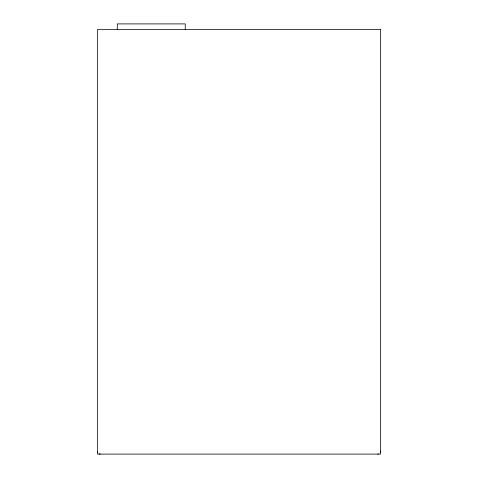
<?xml version="1.0" encoding="UTF-8"?>
<svg xmlns="http://www.w3.org/2000/svg" width="478" height="478" viewBox="0 0 478 478"><rect width="100%" height="100%" fill="white"/><g stroke="black" fill="none" stroke-linecap="round" stroke-linejoin="round"><path stroke-width="0.72" d="M380.261 452.296L380.315 452.17A3.005 3.005 0 0 0 380.512 451.107M185.237 29.558L185.237 23.9L117.313 23.9L117.313 29.558M378.564 453.915A3.005 3.005 0 0 1 377.859 454.088M100.314 454.088A2.958 2.958 0 0 1 99.095 453.825M97.733 452.57A2.958 2.958 0 0 1 97.488 451.991M380.512 29.558L97.488 29.558L97.488 454.1L380.512 454.1L380.512 29.558"/></g></svg>
